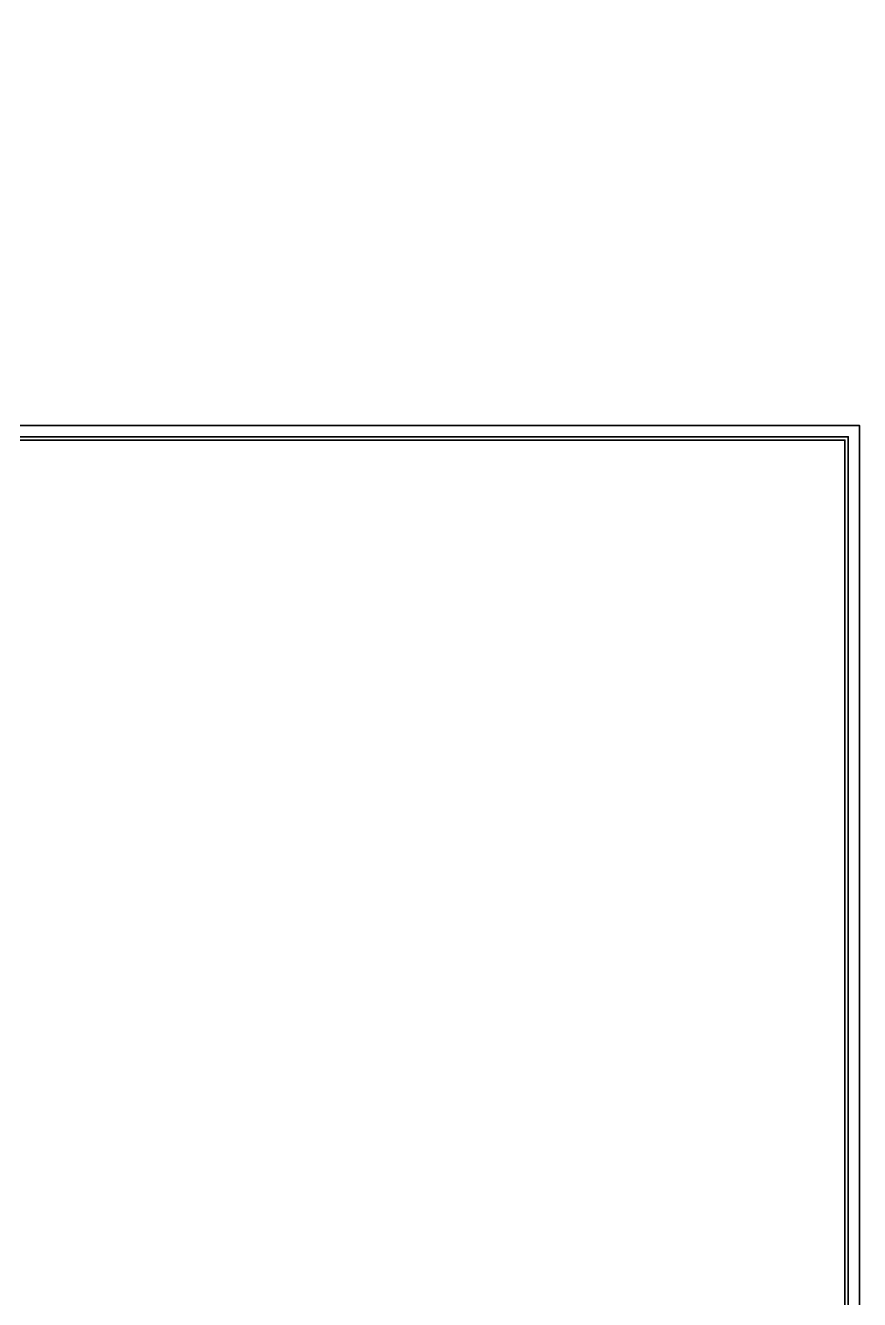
# Model space of a CAD drawing. Header units: centimetres. Extents: x -3207095 to 15275363, y -32656 to 4798027.
# Drawn here: x 694129 to 695692, y 4438849 to 4441237 of the extents above; entities that cross this region are included whole.
import ezdxf

# ---------------------------------------------------------------- set-up
doc = ezdxf.new("R2010")
doc.units = ezdxf.units.CM
doc.linetypes.add('DUZ', pattern=[500, 500])
doc.layers.get('0').update_dxf_attribs({"color": 1, "linetype": 'DUZ'})
doc.layers.add('DIM', color=1, linetype='DUZ')
doc.layers.add('DUVAR', color=7, linetype='Continuous', lineweight=35)
doc.layers.add('iç duvar', color=7, linetype='Continuous', lineweight=50)
doc.styles.add('DIM', font='ROMANSTW.SHX', dxfattribs={"width": 0.7})
doc.dimstyles.new('1_100', dxfattribs={"dimtxt": 15, "dimasz": 6, "dimexe": 6, "dimexo": 0, "dimgap": 2, "dimtad": 0, "dimdec": 1, "dimzin": 11, "dimdsep": 46, "dimtxsty": 'DIM', "dimblk": 'ARCHTICK', "dimcen": 3, "dimdle": 1.25, "dimclrt": 2, "dimadec": 0, "dimazin": 0, "dimtfac": 1.25, "dimtdec": 1, "dimtix": 1, "dimtofl": 0, "dimtmove": 1, "dimatfit": 3, "dimldrblk": 'ARCHTICK', "dimfxl": 20, "dimfxlon": 1, "dimtolj": 1, "dimtzin": 0, "dimarcsym": 0})

# ---------------------------------------------------------------- blocks, each defined once
blk = doc.blocks.new('_ArchTick')
at = {"color": 0, "linetype": 'ByBlock', "const_width": 0.15}
blk.add_lwpolyline([(-0.5, -0.5), (0.5, 0.5)], dxfattribs=at)
blk = doc.blocks.new('*D591')
at = {"layer": 'Defpoints', "color": 0, "linetype": 'Continuous', "lineweight": 5, "transparency": 16777216}
for p in [(694143.4, 4472542.8), (694323.4, 4472560.6), (694323.4, 127.6)]:
    blk.add_point(p, dxfattribs=at)
at = {"layer": 'DIM', "color": 0, "linetype": 'Continuous', "lineweight": -2, "transparency": 16777216}
for p, q in [((694143.4, 4472542.8), (694143.4, 4472566.6)), ((694323.4, 4472540.6), (694323.4, 4472566.6)), ((694142.1, 4472560.6), (694218.9, 4472560.6)), ((694324.6, 4472560.6), (694247.9, 4472560.6))]:
    blk.add_line(p, q, dxfattribs=at)
at = {"layer": 'DIM', "color": 0, "linetype": 'Continuous', "lineweight": -2, "transparency": 16777216, "xscale": 6, "yscale": 6, "zscale": 6, "rotation": 180}
blk.add_blockref('_ArchTick', (694143.4, 4472560.6), dxfattribs=at)
at = {"layer": 'DIM', "color": 0, "linetype": 'Continuous', "lineweight": -2, "transparency": 16777216, "xscale": 6, "yscale": 6, "zscale": 6}
blk.add_blockref('_ArchTick', (694323.4, 4472560.6), dxfattribs=at)
at = {"layer": 'DIM', "color": 2, "linetype": 'Continuous', "lineweight": 5, "transparency": 16777216, "insert": (694233.4, 4472560.6), "char_height": 15, "attachment_point": 5, "style": 'DIM'}
blk.add_mtext('\\A1;180', dxfattribs=at)

msp = doc.modelspace()

# ---------------------------------------------------------------- linework, layer by layer
at = {"layer": 'DUVAR'}
for points in [[(688491.93, 4440487.1), (695691.93, 4440487.1), (695691.93, 4435687.1), (688491.93, 4435687.1)], [(688512.93, 4440466.1), (695670.93, 4440466.1), (695670.93, 4435708.1), (688512.93, 4435708.1)], [(688519.23, 4440459.8), (695664.63, 4440459.8), (695664.63, 4435714.4), (688519.23, 4435714.4)]]:
    msp.add_lwpolyline(points, close=True, dxfattribs=at)
at = {"layer": 'iç duvar', "color": 7, "lineweight": 18}
msp.add_line((695691.93, 4440487.1), (695691.93, 4435687.1), dxfattribs=at)

# ---------------------------------------------------------------- dimensions: what is measured, and where the dimension line sits
at = {"layer": 'DIM', "linetype": 'Continuous', "lineweight": 5}
dim = msp.add_linear_dim(base=(694323.37, 4472560.62), p1=(694143.37, 4472542.8), p2=(694323.37, 127.65), dimstyle='1_100', dxfattribs=at)
dim.commit()
dim.dimension.update_dxf_attribs({"geometry": '*D591', "text_midpoint": (694233.37, 4472560.62)})

doc.saveas('drawing.dxf')
